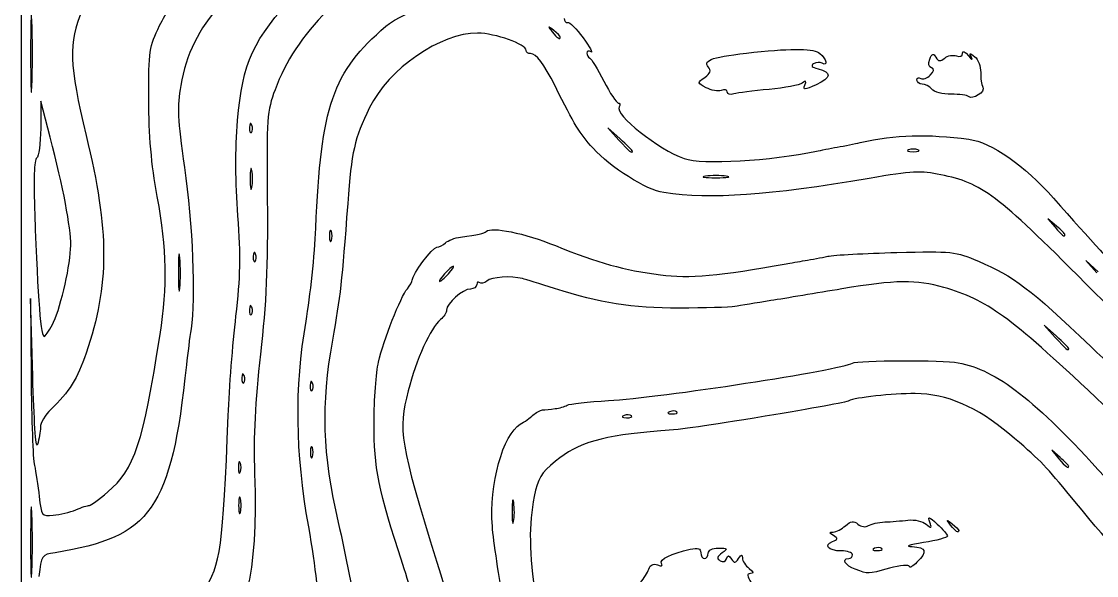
# Model space of a CAD drawing. Extents: x 32 to 2531, y 46 to 1398.
# Drawn here: x 32.3 to 410.1, y 638.4 to 832.9 of the extents above; entities that cross this region are included whole.
import ezdxf

# ---------------------------------------------------------------- set-up
doc = ezdxf.new("R2010")
doc.units = 0
doc.layers.add('IMAGE', color=7, linetype='CONTINUOUS')

msp = doc.modelspace()

# ---------------------------------------------------------------- linework, layer by layer
at = {"layer": 'IMAGE', "color": 7}
for points in [[(32.319879, 721.65756), (32.319879, 1397.653213), (1281.6532, 1397.653213), (2530.9865, 1397.653213), (2530.9865, 721.65312), (2530.9865, 45.6531), (1281.6532, 45.6531), (32.319879, 45.6531), (32.319879, 721.64876)], [(35.97853, 832.65321), (35.97853, 832.65321)], [(221.65321, 827.48996), (221.65321, 827.48996)], [(280.31988, 808.18817), (280.31988, 808.18817)], [(365.14185, 806.60903), (365.14185, 806.60903)], [(113.2307, 796.56988), (113.2307, 796.56988)], [(246.98655, 787.40376), (246.98655, 787.40376)], [(347.31988, 787.86959), (347.31988, 787.86959)], [(113.26086, 780.65321), (113.26086, 780.65321)], [(279.98655, 778.60821), (279.98655, 778.60821)], [(141.20292, 759.31988), (141.20292, 759.31988)], [(398.98655, 758.11323), (398.98655, 758.11323)], [(87.964537, 749.95131), (87.964537, 749.95131)], [(114.56404, 751.23655), (114.56404, 751.23655)], [(182.31988, 744.31988), (182.31988, 744.31988)], [(113.2307, 732.56988), (113.2307, 732.56988)], [(43.58117, 727.37652), (43.58117, 727.37652)], [(400.31988, 718.07043), (400.31988, 718.07043)], [(110.56404, 708.56988), (110.56404, 708.56988)], [(134.56404, 705.90321), (134.56404, 705.90321)], [(262.62544, 695.79205), (262.62544, 695.79205)], [(246.62544, 694.45872), (246.62544, 694.45872)], [(134.53625, 683.31988), (134.53625, 683.31988)], [(109.20292, 677.98655), (109.20292, 677.98655)], [(400.31988, 676.77989), (400.31988, 676.77989)], [(109.23898, 665.31988), (109.23898, 665.31988)], [(35.978625, 659.9256), (35.978625, 659.9256)], [(358.81647, 655.98655), (358.81647, 655.98655)], [(334.62544, 647.79205), (334.62544, 647.79205)], [(325.31989, 640.53625), (325.31989, 640.53625)]]:
    msp.add_lwpolyline(points, close=True, dxfattribs=at)
for points in [[(42.430311, 792.31988), (39.159437, 804.98655), (39.072997, 795.39857)], [(242.65321, 791.73709), (238.31988, 795.65321), (242.236, 791.31988)], [(395.98655, 761.11323), (392.98655, 763.65321), (395.52653, 760.65321)], [(410.65321, 745.07043), (406.31988, 748.98655), (410.236, 744.65321)], [(36.250823, 708.31948), (35.515072, 735.65284), (35.709846, 708.31951)], [(395.98655, 722.40376), (391.65321, 726.31988), (395.56933, 721.98655)], [(397.31988, 679.77989), (394.31988, 682.31988), (396.85987, 679.31988)], [(51.406632, 661.44191), (51.406679, 661.44228)], [(205.27655, 663.96821), (205.27665, 663.96821)]]:
    msp.add_lwpolyline(points, dxfattribs=at)
for points in [[(175.65321, 863.00542), (144.66725, 844.75367), (128.91067, 829.06322), (121.40639, 808.98629)], [(80.852665, 831.53681), (82.979029, 835.87279), (86.739655, 841.65727), (89.20961, 844.39121)], [(160.34023, 831.26206), (166.41763, 836.44861), (190.63256, 845.61651), (195.37389, 844.52599)], [(35.97853, 832.65321), (35.731471, 838.70321), (35.529334, 833.75321), (35.529334, 821.65321)], [(102.06142, 838.60833), (94.695623, 830.6174), (90.141794, 821.34419), (88.25073, 810.48489)], [(108.25135, 798.16013), (109.89661, 818.34583), (113.8839, 827.03501), (128.5219, 842.33408)], [(53.485699, 836.59538), (48.778327, 825.61352), (49.061676, 817.74764), (55.058536, 792.93282)], [(35.97853, 810.65321), (36.225587, 816.70321), (36.225587, 826.60321), (35.97853, 832.65321)], [(77.025766, 805.65321), (76.988286, 822.85247), (77.158539, 824.00392), (80.852665, 831.53681)], [(135.71753, 760.31958), (137.46496, 803.17082), (141.69084, 815.34639), (160.34023, 831.26206)], [(219.31988, 829.82329), (217.20513, 831.48179), (217.15797, 831.43463), (218.81647, 829.31988)], [(222.98655, 834.00345), (222.98655, 833.07734), (223.529, 832.46962), (224.192, 832.65295)], [(224.192, 832.65295), (224.855, 832.83629), (227.30827, 830.36797), (229.64369, 827.16778)], [(192.57539, 828.87346), (179.70447, 829.03468), (161.16321, 816.24889), (154.60383, 802.6888)], [(209.65321, 822.7841), (209.65321, 824.93016), (198.81321, 828.79534), (192.57539, 828.87346)], [(218.81647, 829.31988), (220.55829, 827.09888), (221.65321, 826.39257), (221.65321, 827.48996)], [(221.65321, 827.48996), (221.65321, 827.76683), (220.60321, 828.81683), (219.31988, 829.82329)], [(229.64369, 827.16778), (231.97912, 823.96761), (233.23665, 821.75302), (232.43823, 822.24647)], [(289.65321, 822.12177), (303.86693, 823.62095), (310.75213, 823.50761), (312.88267, 821.73943)], [(35.529334, 821.65321), (35.529334, 809.55321), (35.731471, 804.60321), (35.97853, 810.65321)], [(211.17289, 821.65326), (210.33707, 821.65326), (209.65321, 822.16214), (209.65321, 822.7841)], [(219.80692, 810.31993), (215.84913, 818.23638), (213.24607, 821.65326), (211.17289, 821.65326)], [(232.43823, 822.24647), (231.6398, 822.73989), (230.98655, 822.55822), (230.98655, 821.84271)], [(230.98655, 821.84271), (230.98655, 821.12721), (231.43655, 820.34181), (231.98655, 820.09735)], [(231.98655, 820.09735), (232.53655, 819.85291), (234.76551, 816.20291), (236.93979, 811.98625)], [(273.64657, 816.99455), (271.62871, 819.42592), (275.32785, 820.61083), (289.65321, 822.12177)], [(312.88267, 821.73943), (315.1744, 819.83745), (315.81783, 816.98208), (313.65321, 818.31988)], [(351.48505, 819.6958), (352.27952, 821.76615), (352.68128, 821.89249), (353.62332, 820.36825)], [(353.62332, 820.36825), (354.53763, 818.88888), (355.19264, 818.83107), (356.71593, 820.09529)], [(356.71593, 820.09529), (357.77887, 820.97745), (359.6246, 821.32468), (360.81755, 820.86689)], [(360.81755, 820.86689), (362.13419, 820.36165), (362.98655, 820.71475), (362.98655, 821.7654)], [(362.98655, 821.7654), (362.98655, 822.82119), (363.80513, 822.48681), (365.08543, 820.90805)], [(365.08543, 820.90805), (366.2398, 819.48456), (366.72463, 819.21988), (366.16281, 820.31988)], [(366.16281, 820.31988), (365.29792, 822.01327), (365.47312, 822.051), (367.30561, 820.56603)], [(367.30561, 820.56603), (368.49597, 819.6014), (369.42229, 817.13787), (369.36412, 815.09151)], [(272.39761, 813.3244), (274.4548, 814.76531), (274.75777, 815.65563), (273.64657, 816.99455)], [(310.66665, 818.12217), (309.54473, 817.42879), (310.04859, 816.85605), (312.23447, 816.34004)], [(313.65321, 818.31988), (312.91988, 818.77311), (311.57593, 818.68413), (310.66665, 818.12217)], [(312.23447, 816.34004), (317.12051, 815.1866), (316.87779, 813.12835), (311.57213, 810.72351)], [(352.06809, 816.62603), (351.11555, 816.94355), (350.88823, 818.14048), (351.48505, 819.6958)], [(351.65153, 814.12773), (353.04407, 815.52025), (353.16735, 816.25961), (352.06809, 816.62603)], [(272.91077, 809.69377), (269.70269, 811.41068), (269.69933, 811.43445), (272.39761, 813.3244)], [(307.58657, 810.62701), (308.1764, 812.16407), (307.94395, 812.34917), (306.68373, 811.34592)], [(346.98655, 812.39857), (346.98655, 813.17519), (347.59115, 813.43693), (348.33011, 812.98023)], [(348.82329, 810.98655), (347.81308, 810.98655), (346.98655, 811.62196), (346.98655, 812.39857)], [(348.33011, 812.98023), (349.06907, 812.52352), (350.56371, 813.03993), (351.65153, 814.12773)], [(369.36412, 815.09151), (369.30602, 813.04515), (369.66399, 810.71448), (370.15979, 809.91225)], [(88.25073, 810.48489), (86.923763, 802.86489), (87.114629, 798.80345), (89.603814, 781.69255)], [(121.40639, 808.98629), (118.59093, 801.45383), (118.43219, 799.19405), (118.69024, 770.31962)], [(233.19145, 788.444), (228.2896, 793.90434), (226.78161, 796.36904), (219.80692, 810.31993)], [(236.93979, 811.98625), (239.11405, 807.76958), (241.39947, 804.31958), (242.01847, 804.31958)], [(278.22993, 808.76753), (277.08047, 808.32644), (274.68684, 808.74323), (272.91077, 809.69377)], [(280.31988, 808.18819), (280.31988, 808.94792), (279.3794, 809.20863), (278.22993, 808.76753)], [(294.98655, 809.09047), (289.48655, 808.59308), (283.93655, 807.87579), (282.65321, 807.49648)], [(306.68373, 811.34592), (305.75028, 810.6028), (300.48655, 809.58784), (294.98655, 809.09047)], [(311.57213, 810.72351), (307.32085, 808.79659), (306.88008, 808.78591), (307.58657, 810.62701)], [(352.18284, 809.15167), (351.34529, 810.16085), (349.83349, 810.98655), (348.82329, 810.98655)], [(358.99276, 807.39391), (356.04419, 807.35101), (353.03209, 808.12837), (352.18284, 809.15167)], [(370.15979, 809.91225), (371.15836, 808.29652), (366.5126, 805.23828), (365.14185, 806.60903)], [(80.025766, 771.43852), (77.938015, 782.87207), (77.053421, 792.96077), (77.025766, 805.65321)], [(282.65321, 807.49648), (281.36988, 807.11717), (280.31988, 807.42848), (280.31988, 808.18817)], [(365.14185, 806.60903), (364.66776, 807.08312), (361.90067, 807.43631), (358.99276, 807.39391)], [(154.60383, 802.6888), (149.25393, 791.62908), (148.31063, 787.47928), (146.94279, 768.9866)], [(242.31076, 802.97149), (240.64077, 800.26941), (256.12521, 787.97671), (265.22877, 784.77749)], [(242.01847, 804.31958), (242.63747, 804.31958), (242.769, 803.71294), (242.31076, 802.97149)], [(108.34185, 764.69716), (107.45432, 776.38996), (107.42294, 787.99584), (108.25135, 798.16013)], [(113.2307, 796.56988), (112.80506, 797.63352), (112.48912, 797.31759), (112.42514, 795.76432)], [(39.072997, 795.39857), (39.025447, 790.12519), (38.381913, 785.43691), (37.64291, 784.98017)], [(112.42514, 795.76432), (112.36724, 794.35877), (112.68238, 793.57127), (113.12544, 794.01432)], [(113.12544, 794.01432), (113.56849, 794.45737), (113.61586, 795.60739), (113.2307, 796.56988)], [(326.98655, 790.39942), (339.59987, 793.18547), (350.54899, 793.52615), (365.21531, 791.5889)], [(49.633277, 754.31988), (49.656197, 760.59617), (46.989851, 774.66277), (42.430311, 792.31988)], [(55.058536, 792.93282), (63.239927, 759.07847), (63.231072, 740.77078), (55.021526, 716.41756)], [(242.236, 791.31988), (245.88637, 787.2806), (246.98655, 786.37368), (246.98655, 787.40376)], [(246.98655, 787.40376), (246.98655, 787.63323), (245.03655, 789.58323), (242.65321, 791.73709)], [(318.98655, 788.8155), (321.55321, 789.2817), (325.15321, 789.99447), (326.98655, 790.39942)], [(365.21531, 791.5889), (373.05529, 790.55333), (384.74544, 782.42229), (394.98655, 770.88161)], [(257.98771, 772.82773), (251.96127, 773.70558), (239.21747, 781.73141), (233.19145, 788.444)], [(265.22877, 784.77749), (271.29993, 782.64393), (295.86677, 784.03115), (311.65321, 787.39895)], [(311.65321, 787.39895), (313.11988, 787.71185), (316.41988, 788.34929), (318.98655, 788.8155)], [(343.98655, 787.86959), (343.06988, 787.49971), (343.81988, 787.19707), (345.65321, 787.19707)], [(347.31988, 787.86959), (346.40321, 788.23947), (344.90321, 788.23947), (343.98655, 787.86959)], [(345.65321, 787.19707), (347.48655, 787.19707), (348.23655, 787.49971), (347.31988, 787.86959)], [(37.64291, 784.98017), (36.790638, 784.45344), (36.543158, 777.23257), (36.966179, 765.23483)], [(113.26086, 780.65321), (112.94305, 782.30321), (112.68303, 780.95321), (112.68303, 777.65321)], [(89.603814, 781.69255), (92.450441, 762.12455), (93.523031, 735.49999), (91.888258, 724.98655)], [(113.26086, 774.65321), (113.57866, 776.30321), (113.57866, 779.00321), (113.26086, 780.65321)], [(272.65321, 778.60821), (270.63655, 778.30272), (272.28655, 778.05276), (276.31988, 778.05276)], [(279.98655, 778.60821), (277.96988, 778.91372), (274.66988, 778.91372), (272.65321, 778.60821)], [(276.31988, 778.05276), (280.35321, 778.05276), (282.00321, 778.30272), (279.98655, 778.60821)], [(355.35197, 779.12561), (348.35339, 780.57116), (345.29252, 780.41434), (330.18544, 777.83633)], [(406.31056, 740.83596), (374.96091, 772.381), (370.01549, 776.09692), (355.35197, 779.12561)], [(112.68303, 777.65321), (112.68303, 774.35321), (112.94305, 773.00321), (113.26086, 774.65321)], [(330.18544, 777.83633), (294.73469, 771.78669), (274.68376, 770.39569), (257.98771, 772.82773)], [(81.001295, 722.98655), (83.727547, 740.47556), (83.485638, 752.49056), (80.025766, 771.43852)], [(394.98655, 770.88161), (422.12671, 740.29743), (425.02672, 737.37977), (437.93513, 727.67177)], [(118.69024, 770.31962), (118.89969, 746.88314), (118.33439, 734.10774), (116.29254, 716.13309)], [(146.94279, 768.9866), (144.89832, 741.34605), (144.35536, 736.50448), (141.5598, 720.9866)], [(36.966179, 765.23483), (38.039355, 734.79729), (39.092935, 721.56159), (40.379342, 722.35663)], [(107.67485, 729.41307), (109.29487, 743.31379), (109.42847, 750.38135), (108.34185, 764.69716)], [(132.30714, 727.65291), (133.80906, 736.45291), (135.34373, 751.15291), (135.71753, 760.31958)], [(141.20292, 759.31988), (140.83304, 760.23655), (140.5304, 759.48655), (140.5304, 757.65321)], [(141.20292, 755.98655), (141.5728, 756.90321), (141.5728, 758.40321), (141.20292, 759.31988)], [(195.654, 759.20955), (197.44263, 760.99819), (209.12613, 758.59973), (219.93212, 754.2256)], [(395.52653, 760.65321), (397.91349, 757.83396), (398.98655, 757.04623), (398.98655, 758.11323)], [(398.98655, 758.11323), (398.98655, 758.36624), (397.63655, 759.71624), (395.98655, 761.11323)], [(140.5304, 757.65321), (140.5304, 755.81988), (140.83304, 755.06988), (141.20292, 755.98655)], [(181.33139, 755.19805), (182.18104, 756.04771), (184.55104, 756.95239), (186.59805, 757.20844)], [(186.59805, 757.20844), (192.89021, 757.99552), (194.87956, 758.43511), (195.654, 759.20955)], [(43.581165, 727.37652), (46.327341, 733.25083), (49.609694, 747.86351), (49.633277, 754.31988)], [(87.964542, 749.95131), (87.682881, 753.08736), (87.44847, 750.85321), (87.443626, 744.98655)], [(114.56403, 751.23655), (114.1384, 752.30019), (113.82245, 751.98425), (113.75848, 750.43099)], [(169.65321, 742.12012), (169.65321, 744.09743), (176.75987, 753.65321), (178.2304, 753.65321)], [(178.2304, 753.65321), (179.08628, 753.65321), (180.48172, 754.34839), (181.33139, 755.19805)], [(219.93212, 754.2256), (235.13185, 748.07293), (243.91056, 745.62664), (256.85691, 743.93601)], [(315.65321, 750.48256), (317.85321, 750.93917), (328.75777, 751.54192), (339.88556, 751.82201)], [(339.88556, 751.82201), (359.439, 752.31416), (360.40091, 752.21081), (368.55223, 748.74193)], [(87.955737, 739.28464), (88.242239, 742.01525), (88.246202, 746.81525), (87.964537, 749.95131)], [(113.75848, 750.43099), (113.70058, 749.02544), (114.01571, 748.23793), (114.45877, 748.68099)], [(114.45877, 748.68099), (114.90182, 749.12404), (114.94919, 750.27405), (114.56404, 751.23655)], [(300.98655, 747.82459), (302.45321, 748.09137), (305.45321, 748.61176), (307.65321, 748.981)], [(307.65321, 748.981), (309.85321, 749.35024), (313.45321, 750.02595), (315.65321, 750.48256)], [(368.55223, 748.74193), (381.08431, 743.40877), (386.52937, 739.27372), (408.06373, 718.73639)], [(87.443626, 744.98655), (87.438826, 739.11988), (87.669233, 736.55403), (87.955737, 739.28464)], [(180.98655, 744.31988), (179.65923, 742.85321), (178.87324, 741.65321), (179.23991, 741.65321)], [(179.23991, 741.65321), (179.60657, 741.65321), (180.99256, 742.85321), (182.31988, 744.31988)], [(184.06652, 746.98655), (183.69985, 746.98655), (182.31387, 745.78655), (180.98655, 744.31988)], [(182.31988, 744.31988), (183.6472, 745.78655), (184.43319, 746.98655), (184.06652, 746.98655)], [(256.85691, 743.93601), (266.75751, 742.64313), (277.89793, 743.6248), (300.98655, 747.82459)], [(167.89781, 739.09153), (168.86328, 740.24928), (169.65321, 741.61215), (169.65321, 742.12012)], [(192.31991, 740.54211), (192.31991, 739.68655), (191.30858, 738.98655), (190.07251, 738.98655)], [(193.19723, 741.22033), (192.71471, 741.70287), (192.31991, 741.39765), (192.31991, 740.54211)], [(195.82486, 741.79564), (194.86219, 740.99669), (193.67976, 740.73781), (193.19723, 741.22033)], [(208.31991, 742.64729), (204.38039, 743.68796), (197.54348, 743.22197), (195.82486, 741.79564)], [(219.65324, 739.14507), (214.51991, 740.78071), (209.41991, 742.35671), (208.31991, 742.64729)], [(356.41124, 739.54317), (346.90268, 742.3136), (339.37835, 742.20487), (320.54923, 739.02493)], [(479.65321, 701.422), (451.02608, 701.4048), (439.16055, 707.78124), (406.31056, 740.83596)], [(157.74597, 713.27415), (159.57608, 721.12232), (165.52128, 736.24172), (167.89781, 739.09153)], [(190.07251, 738.98655), (187.43435, 738.98655), (181.65324, 733.90361), (181.65324, 731.58405)], [(263.43426, 732.28389), (246.6537, 732.30919), (235.73788, 734.01997), (219.65324, 739.14507)], [(320.54923, 739.02493), (311.98978, 737.57937), (300.78658, 735.73097), (295.65324, 734.91739)], [(409.89087, 700.79983), (379.22444, 729.66009), (371.75211, 735.07343), (356.41124, 739.54317)], [(113.2307, 732.56988), (112.80506, 733.63352), (112.48912, 733.31759), (112.42514, 731.76432)], [(282.98658, 732.84873), (281.15324, 732.52457), (272.3547, 732.2704), (263.43426, 732.28389)], [(295.65324, 734.91739), (290.51991, 734.10379), (284.81991, 733.17289), (282.98658, 732.84873)], [(104.95795, 694.50855), (105.33806, 704.14565), (106.56066, 719.85268), (107.67485, 729.41307)], [(112.42514, 731.76432), (112.36724, 730.35877), (112.68238, 729.57127), (113.12544, 730.01432)], [(113.12544, 730.01432), (113.56849, 730.45737), (113.61586, 731.60739), (113.2307, 732.56988)], [(181.65324, 731.58405), (181.65324, 730.70168), (180.70644, 729.19396), (179.54923, 728.23356)], [(40.379342, 722.35663), (41.040726, 722.76539), (42.481549, 725.02433), (43.58117, 727.37652)], [(133.23655, 655.47293), (128.53622, 681.98698), (128.254, 703.90475), (132.30714, 727.65291)], [(179.54923, 728.23356), (176.1163, 725.38448), (170.99579, 714.10905), (168.17714, 703.19203)], [(62.666427, 667.68853), (72.043649, 675.71508), (75.042202, 684.75873), (81.001295, 722.98655)], [(91.888258, 724.98655), (91.432143, 722.05321), (90.708819, 716.35321), (90.280871, 712.31988)], [(395.56933, 721.98655), (399.21971, 717.94727), (400.31988, 717.04035), (400.31988, 718.07043)], [(400.31988, 718.07043), (400.31988, 718.29989), (398.36988, 720.24989), (395.98655, 722.40376)], [(141.5598, 720.9866), (137.47345, 698.30377), (138.025, 680.90849), (143.58792, 657.02113)], [(408.06373, 718.73639), (431.24811, 696.62541), (442.15112, 688.57625), (456.81092, 682.74876)], [(55.021526, 716.41756), (52.048828, 707.5992), (49.027642, 702.7847), (42.653203, 696.70763)], [(116.29254, 716.13309), (114.36898, 699.19974), (113.79308, 687.43803), (114.23605, 674.13309)], [(324.30958, 712.98016), (325.95154, 713.99495), (356.25066, 714.08256), (361.45799, 713.08763)], [(90.280871, 712.31988), (84.900145, 661.60743), (78.050525, 651.81527), (44.149133, 646.37033)], [(156.21683, 691.94081), (156.23973, 700.16567), (156.92784, 709.76567), (157.74597, 713.27415)], [(238.60318, 699.79317), (256.63544, 700.77579), (320.4492, 710.59432), (324.30958, 712.98016)], [(361.45799, 713.08763), (375.09482, 710.48197), (388.17652, 700.30077), (412.98658, 672.98408)], [(35.709846, 708.31951), (35.816966, 693.28618), (36.336586, 679.18618), (36.864548, 676.98618)], [(37.96833, 684.31948), (37.425584, 682.47678), (36.657534, 693.20932), (36.250823, 708.31948)], [(109.75848, 707.76432), (109.70058, 706.35877), (110.01571, 705.57127), (110.45877, 706.01432)], [(110.56403, 708.56988), (110.1384, 709.63352), (109.82245, 709.31759), (109.75848, 707.76432)], [(110.45877, 706.01432), (110.90182, 706.45737), (110.94919, 707.60739), (110.56404, 708.56988)], [(134.56403, 705.90321), (134.1384, 706.96685), (133.82245, 706.65092), (133.75848, 705.09765)], [(133.75848, 705.09765), (133.70058, 703.69211), (134.01571, 702.9046), (134.45877, 703.34765)], [(134.45877, 703.34765), (134.90182, 703.79071), (134.94919, 704.94072), (134.56404, 705.90321)], [(168.17714, 703.19203), (164.56462, 689.20032), (165.20436, 685.38423), (178.27026, 642.98655)], [(224.08854, 698.17688), (224.89406, 698.67472), (231.42564, 699.40205), (238.60318, 699.79317)], [(323.08119, 699.71201), (322.34372, 699.25624), (310.24469, 697.0308), (293.65253, 694.29905)], [(346.3192, 702.24237), (338.56027, 702.31747), (324.88799, 700.82868), (323.08119, 699.71201)], [(379.45555, 688.00628), (367.98592, 697.65809), (357.56875, 702.13353), (346.3192, 702.24237)], [(475.37156, 666.3894), (452.89768, 666.81645), (437.28055, 675.02333), (409.89087, 700.79983)], [(42.653203, 696.70763), (40.636536, 694.78504), (38.978343, 691.9612), (38.96833, 690.43242)], [(212.02551, 694.65321), (213.02552, 695.56988), (214.55086, 696.39645), (215.41515, 696.49004)], [(215.41515, 696.49004), (216.27943, 696.58364), (218.25499, 696.7978), (219.80527, 696.96596)], [(219.80527, 696.96596), (221.35555, 697.13413), (223.28302, 697.67905), (224.08854, 698.17688)], [(260.06988, 695.89731), (259.00624, 695.47168), (259.32217, 695.15573), (260.87544, 695.09176)], [(262.62544, 695.79211), (262.18237, 696.23516), (261.03237, 696.28252), (260.06988, 695.89731)], [(260.87544, 695.09176), (262.28099, 695.03386), (263.06849, 695.349), (262.62544, 695.79205)], [(96.418855, 633.08824), (102.27325, 642.01171), (103.13061, 648.17852), (104.95795, 694.50855)], [(166.33621, 642.17687), (157.56973, 668.93855), (156.17192, 675.81252), (156.21683, 691.94081)], [(197.76974, 655.65321), (196.56916, 669.96113), (201.53803, 688.09267), (207.59694, 691.51297)], [(207.59694, 691.51297), (209.03263, 692.32344), (211.02548, 693.73655), (212.02551, 694.65321)], [(244.06988, 694.56397), (243.00624, 694.13835), (243.32217, 693.8224), (244.87544, 693.75843)], [(246.62544, 694.45877), (246.18237, 694.90183), (245.03237, 694.94919), (244.06988, 694.56397)], [(244.87544, 693.75843), (246.28099, 693.70053), (247.06849, 694.01567), (246.62544, 694.45872)], [(293.65253, 694.29905), (271.9586, 690.72734), (264.94823, 689.73634), (256.98587, 689.1158)], [(38.96833, 690.43242), (38.95833, 688.90364), (38.508316, 686.15282), (37.96833, 684.31948)], [(256.98587, 689.1158), (236.354, 687.50785), (228.03503, 685.11724), (219.91376, 678.46248)], [(399.65253, 667.71066), (391.66425, 677.43269), (389.82911, 679.27681), (379.45555, 688.00628)], [(134.53625, 683.31988), (134.16637, 684.23655), (133.86374, 683.48655), (133.86374, 681.65321)], [(133.86374, 681.65321), (133.86374, 679.81988), (134.16637, 679.06988), (134.53625, 679.98655)], [(134.53625, 679.98655), (134.90614, 680.90321), (134.90614, 682.40321), (134.53625, 683.31988)], [(36.864548, 676.98618), (37.39251, 674.78618), (38.157028, 669.87479), (38.563479, 666.07199)], [(109.20292, 677.98655), (108.83304, 678.90321), (108.53041, 678.15321), (108.53041, 676.31988)], [(108.53041, 676.31988), (108.53041, 674.48655), (108.83304, 673.73655), (109.20292, 674.65321)], [(109.20292, 674.65321), (109.5728, 675.56988), (109.5728, 677.06988), (109.20292, 677.98655)], [(219.91376, 678.46248), (214.84111, 674.30582), (213.804, 672.57422), (212.50092, 666.08568)], [(396.85987, 679.31988), (399.24683, 676.50063), (400.31988, 675.71289), (400.31988, 676.77989)], [(400.31988, 676.77989), (400.31988, 677.03291), (398.96988, 678.38291), (397.31988, 679.77989)], [(114.23605, 674.13309), (115.42232, 638.50278), (111.0243, 621.15402), (98.778439, 613.15787)], [(35.978721, 659.9256), (35.728183, 665.64245), (35.521669, 661.31988), (35.519801, 650.31988)], [(38.563479, 666.07199), (39.29053, 659.26962), (39.37, 659.16379), (43.477823, 659.52772)], [(56.166681, 662.98655), (56.720275, 662.98655), (59.645162, 665.10244), (62.666427, 667.68853)], [(109.23898, 665.31988), (108.90361, 666.60321), (108.62922, 665.55321), (108.62922, 662.98655)], [(109.23898, 660.65321), (109.57435, 661.93655), (109.57435, 664.03655), (109.23898, 665.31988)], [(205.27665, 663.96821), (204.97019, 665.99496), (204.71124, 664.65321), (204.70123, 660.98655)], [(212.50092, 666.08568), (210.49777, 656.11128), (210.64688, 646.49781), (213.05565, 630.31977)], [(435.70473, 627.69118), (421.00749, 642.3755), (414.88919, 649.16709), (399.65253, 667.71066)], [(43.477823, 659.52772), (45.774262, 659.73119), (49.342226, 660.59258), (51.406632, 661.44191)], [(51.406679, 661.44228), (53.471085, 662.29163), (55.613086, 662.98655), (56.166681, 662.98655)], [(108.62922, 662.98655), (108.62922, 660.41988), (108.90361, 659.36988), (109.23898, 660.65321)], [(205.25845, 657.30155), (205.57493, 658.94147), (205.58313, 661.94147), (205.27655, 663.96821)], [(35.975325, 639.9256), (36.227731, 645.20876), (36.229259, 654.20876), (35.978625, 659.9256)], [(204.70123, 660.98655), (204.69223, 657.31988), (204.94197, 655.66163), (205.25845, 657.30155)], [(321.85656, 655.83723), (323.78944, 657.58647), (324.66137, 657.69633), (326.23648, 656.38911)], [(335.65323, 657.14909), (337.85323, 657.24909), (341.52821, 657.53911), (343.81987, 657.79363)], [(343.81987, 657.79363), (346.11152, 658.04816), (348.97525, 657.43583), (350.18372, 656.43289)], [(351.47024, 657.13129), (350.70743, 659.24372), (351.13545, 659.12836), (354.10639, 656.4208)], [(358.81647, 655.98655), (357.15797, 658.10129), (357.20513, 658.14845), (359.31988, 656.48996)], [(136.91105, 620.28415), (136.96355, 630.05729), (135.84775, 640.74345), (133.23655, 655.47293)], [(143.58792, 657.02113), (146.25199, 645.5815), (149.16632, 630.76622), (150.15175, 623.65326)], [(201.99339, 626.98655), (200.10111, 637.61988), (198.20047, 650.51988), (197.76974, 655.65321)], [(317.61584, 652.37119), (315.9684, 653.41305), (315.95753, 653.61565), (317.54824, 653.6328)], [(317.54824, 653.6328), (318.59049, 653.6435), (320.52924, 654.63603), (321.85656, 655.83723)], [(326.23648, 656.38911), (327.38045, 655.43969), (328.92468, 655.21927), (329.92816, 655.86215)], [(329.92816, 655.86215), (330.87695, 656.47), (333.45323, 657.04912), (335.65323, 657.14909)], [(350.18372, 656.43289), (352.11433, 654.83063), (352.27044, 654.91537), (351.47024, 657.13129)], [(354.10639, 656.4208), (356.05715, 654.64296), (357.65323, 652.74535), (357.65323, 652.20387)], [(361.65321, 654.15663), (361.65321, 653.05924), (360.55829, 653.76555), (358.81647, 655.98655)], [(359.31988, 656.48996), (360.60321, 655.48349), (361.65321, 654.43349), (361.65321, 654.15663)], [(35.519801, 650.31988), (35.517901, 639.31988), (35.722919, 634.64245), (35.975325, 639.9256)], [(320.39857, 646.98655), (315.84608, 646.98655), (313.95572, 648.97235), (317.29017, 650.25189)], [(317.29017, 650.25189), (319.25151, 651.00453), (319.29804, 651.30736), (317.61584, 652.37119)], [(349.31989, 649.93952), (344.00733, 649.12361), (342.55736, 648.59809), (345.31989, 648.48977)], [(357.65323, 652.20387), (357.65323, 651.6624), (353.90323, 650.64344), (349.31989, 649.93952)], [(44.149133, 646.37033), (39.369425, 645.60265), (39.301709, 645.50236), (38.468635, 637.95664)], [(257.22205, 642.60519), (256.34577, 644.02304), (260.55763, 646.09401), (267.31972, 647.5702)], [(267.31972, 647.5702), (270.06183, 648.16881), (270.98639, 647.85993), (270.98639, 646.34524)], [(270.98639, 646.34524), (270.98639, 645.23127), (271.58639, 644.31984), (272.31972, 644.31984)], [(272.31972, 644.31984), (273.05305, 644.31984), (273.65305, 645.14484), (273.65305, 646.15317)], [(273.65305, 646.15317), (273.65305, 647.25425), (275.08524, 647.98651), (277.23877, 647.98651)], [(278.49232, 646.28117), (276.72601, 644.98961), (276.5648, 644.32575), (277.82791, 643.54511)], [(277.23877, 647.98651), (280.47747, 647.98651), (280.59879, 647.82145), (278.49232, 646.28117)], [(284.29931, 644.31991), (285.35147, 645.92269), (285.61628, 645.95189), (285.63264, 644.46689)], [(324.31988, 645.65321), (324.31988, 646.38655), (322.55529, 646.98655), (320.39857, 646.98655)], [(332.06988, 647.89731), (331.00624, 647.47168), (331.32217, 647.15573), (332.87544, 647.09176)], [(334.62544, 647.79211), (334.18237, 648.23516), (333.03237, 648.28252), (332.06988, 647.89731)], [(332.87544, 647.09176), (334.28099, 647.03386), (335.06849, 647.349), (334.62544, 647.79205)], [(345.31989, 648.48977), (350.30523, 648.29432), (350.7676, 646.76759), (346.98656, 642.98655)], [(173.81589, 614.40831), (172.28688, 621.79028), (168.92103, 634.28613), (166.33621, 642.17687)], [(178.27026, 642.98655), (185.91415, 618.18279), (186.18164, 615.84399), (186.3526, 572.31988)], [(252.73325, 640.63069), (253.27176, 642.1504), (254.329, 642.64343), (255.82131, 642.07077)], [(255.82131, 642.07077), (257.24219, 641.52553), (257.76584, 641.72532), (257.22205, 642.60519)], [(277.82791, 643.54511), (278.79593, 642.94684), (279.73627, 643.23615), (280.06909, 644.23464)], [(280.06909, 644.23464), (280.52656, 645.60703), (280.87952, 645.58736), (281.81445, 644.13744)], [(281.81445, 644.13744), (282.78961, 642.62509), (283.20684, 642.65572), (284.29931, 644.31991)], [(285.63264, 644.46689), (285.64334, 643.44775), (286.70305, 641.81683), (287.98639, 640.84264)], [(325.31988, 640.53625), (321.78448, 641.82749), (320.24744, 644.31988), (322.98655, 644.31988)], [(322.98655, 644.31988), (323.71988, 644.31988), (324.31988, 644.91988), (324.31988, 645.65321)], [(344.31989, 641.53253), (344.31989, 642.19949), (341.16989, 641.90661), (337.31989, 640.88169)], [(346.98656, 642.98655), (345.51989, 641.51988), (344.31989, 640.86557), (344.31989, 641.53253)], [(249.9104, 635.98651), (251.0126, 637.26984), (252.28288, 639.35972), (252.73325, 640.63069)], [(288.49971, 639.02897), (287.05531, 638.99537), (287.13044, 638.29864), (288.86377, 635.65324)], [(287.98639, 640.84264), (289.64495, 639.58361), (289.79339, 639.05912), (288.49971, 639.02897)], [(337.31989, 640.88169), (329.33284, 638.75543), (330.13273, 638.77845), (325.31989, 640.53625)]]:
    msp.add_open_spline(points, degree=3, dxfattribs=at)

doc.saveas('drawing.dxf')
